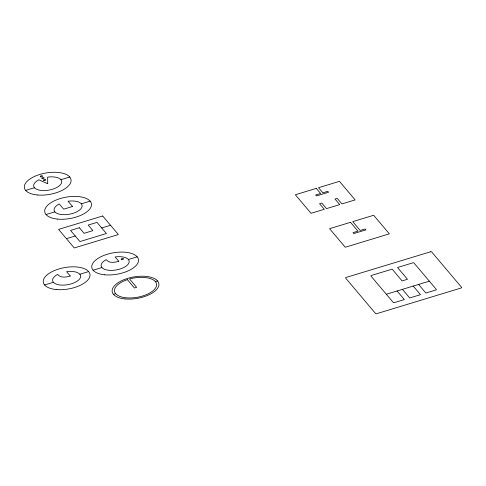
<?xml version="1.0" encoding="UTF-8"?>
<svg xmlns="http://www.w3.org/2000/svg" width="486" height="486" viewBox="0 0 486 486"><rect width="100%" height="100%" fill="white"/><g stroke="black" fill="none" stroke-linecap="round" stroke-linejoin="round"><path stroke-width="0.73" d="M25.649 190.409L34.47 187.73M60.932 179.686L69.753 177.001M46.036 214.539L54.857 211.86M81.32 203.816L90.141 201.137M66.424 238.669L75.245 235.989M101.708 227.946L110.529 225.267M44.578 284.972L53.399 282.293M79.856 274.25L88.677 271.571M93.087 270.228L101.908 267.549M128.371 259.506L137.192 256.821M113.475 294.358L115.68 293.69M155.374 281.625L157.579 280.957M386.321 294.249L429.351 281.169M418.592 284.444L425.858 293.046L435.754 290.039A0.923 0.425 -9.9 0 0 436.313 289.413L413.969 262.975A0.923 0.425 -9.9 0 0 412.802 262.871L397.53 267.513L407.475 279.286L402.098 280.92L392.153 269.147L371.498 275.422A0.923 0.425 -9.9 0 0 370.946 276.048L393.283 302.486A0.923 0.425 -9.9 0 0 394.45 302.59L404.346 299.583L397.08 290.98M413.215 286.078L420.481 294.68L409.722 297.948L402.457 289.346M127.368 279.638L134.428 287.991L136.627 287.323L129.574 278.97A21.311 9.775 -9.9 0 1 156.17 286.801A21.311 9.775 -9.9 0 1 122.168 297.134A21.311 9.775 -9.9 0 1 127.381 279.65M72.499 206.495L63.678 209.18L59.243 203.926A14.209 6.518 -9.9 0 0 60.252 214.381A14.209 6.518 -9.9 0 0 81.52 207.917A14.209 6.518 -9.9 0 0 68.064 201.247L72.499 206.495M102.686 215.984L58.587 229.392L74.267 247.951L118.371 234.55L102.686 215.984M79.364 227.74L70.543 230.419L79.953 241.56L106.41 233.517L97 222.381L88.185 225.061L92.887 230.631L84.066 233.31L79.364 227.74M316.313 188.386L295.36 194.752L311.046 213.311L324.277 209.29L319.569 203.725L321.775 203.051L326.483 208.622L339.714 204.6L335.006 199.029L337.211 198.361L341.919 203.932L355.145 199.91L339.465 181.345L318.518 187.711L322.832 192.821L327.789 191.308L328.572 192.237L316.447 195.925L315.663 194.995L320.626 193.489L316.313 188.386M70.251 275.999L69.152 276.334A8.286 3.803 -9.9 0 1 58.691 275.434L57.779 274.359A14.209 6.518 -9.9 0 0 58.788 284.814A14.209 6.518 -9.9 0 0 80.062 278.35A14.209 6.518 -9.9 0 0 66.6 271.68L70.251 275.999M118.766 261.255L117.661 261.59A8.286 3.803 -9.9 0 1 107.199 260.69L106.294 259.615A14.209 6.518 -9.9 0 0 107.303 270.07A14.209 6.518 -9.9 0 0 128.571 263.606A14.209 6.518 -9.9 0 0 115.115 256.936L118.766 261.255M350.521 222.315L329.569 228.681L345.254 247.24L389.353 233.839L373.673 215.274L352.727 221.64L360.175 230.461L365.138 228.949L365.922 229.878L353.79 233.566L353.006 232.636L357.969 231.129L350.521 222.315M430.493 251.803L346.16 277.439A0.923 0.425 -9.9 0 0 345.607 278.059L375.599 313.555A0.923 0.425 -9.9 0 0 376.765 313.658L461.093 288.022A0.923 0.425 -9.9 0 0 461.645 287.402L431.659 251.906A0.923 0.425 -9.9 0 0 430.493 251.803M47.701 183.708L38.856 179.796A14.209 6.518 -9.9 0 0 39.864 190.251A14.209 6.518 -9.9 0 0 61.133 183.787A14.209 6.518 -9.9 0 0 47.677 177.117L47.701 183.708M124.981 298.914A23.68 10.862 -9.9 0 0 158.892 283.842A23.68 10.862 -9.9 0 0 122.709 280.215A23.68 10.862 -9.9 0 0 124.981 298.914M104.593 274.778A23.68 10.862 -9.9 0 0 138.504 259.712A23.68 10.862 -9.9 0 0 102.321 256.086A23.68 10.862 -9.9 0 0 104.593 274.778M121.865 259.548A1.185 0.541 -9.9 0 0 123.559 258.795A1.185 0.541 -9.9 0 0 121.749 258.619A1.185 0.541 -9.9 0 0 121.865 259.548M57.542 219.095A23.68 10.862 -9.9 0 0 91.453 204.023A23.68 10.862 -9.9 0 0 55.27 200.396A23.68 10.862 -9.9 0 0 57.542 219.095M37.155 194.959A23.68 10.862 -9.9 0 0 71.065 179.893A23.68 10.862 -9.9 0 0 34.883 176.266A23.68 10.862 -9.9 0 0 37.155 194.959M42.47 178.702A1.185 0.541 -9.9 0 0 44.165 177.949A1.185 0.541 -9.9 0 0 42.355 177.767A1.185 0.541 -9.9 0 0 42.47 178.702M44.038 180.555A1.185 0.541 -9.9 0 0 45.733 179.802A1.185 0.541 -9.9 0 0 43.922 179.62A1.185 0.541 -9.9 0 0 44.038 180.555M40.897 176.843A1.185 0.541 -9.9 0 0 42.598 176.09A1.185 0.541 -9.9 0 0 40.788 175.908A1.185 0.541 -9.9 0 0 40.897 176.843M56.078 289.522A23.68 10.862 -9.9 0 0 89.995 274.456A23.68 10.862 -9.9 0 0 53.806 270.83A23.68 10.862 -9.9 0 0 56.078 289.522"/></g></svg>
